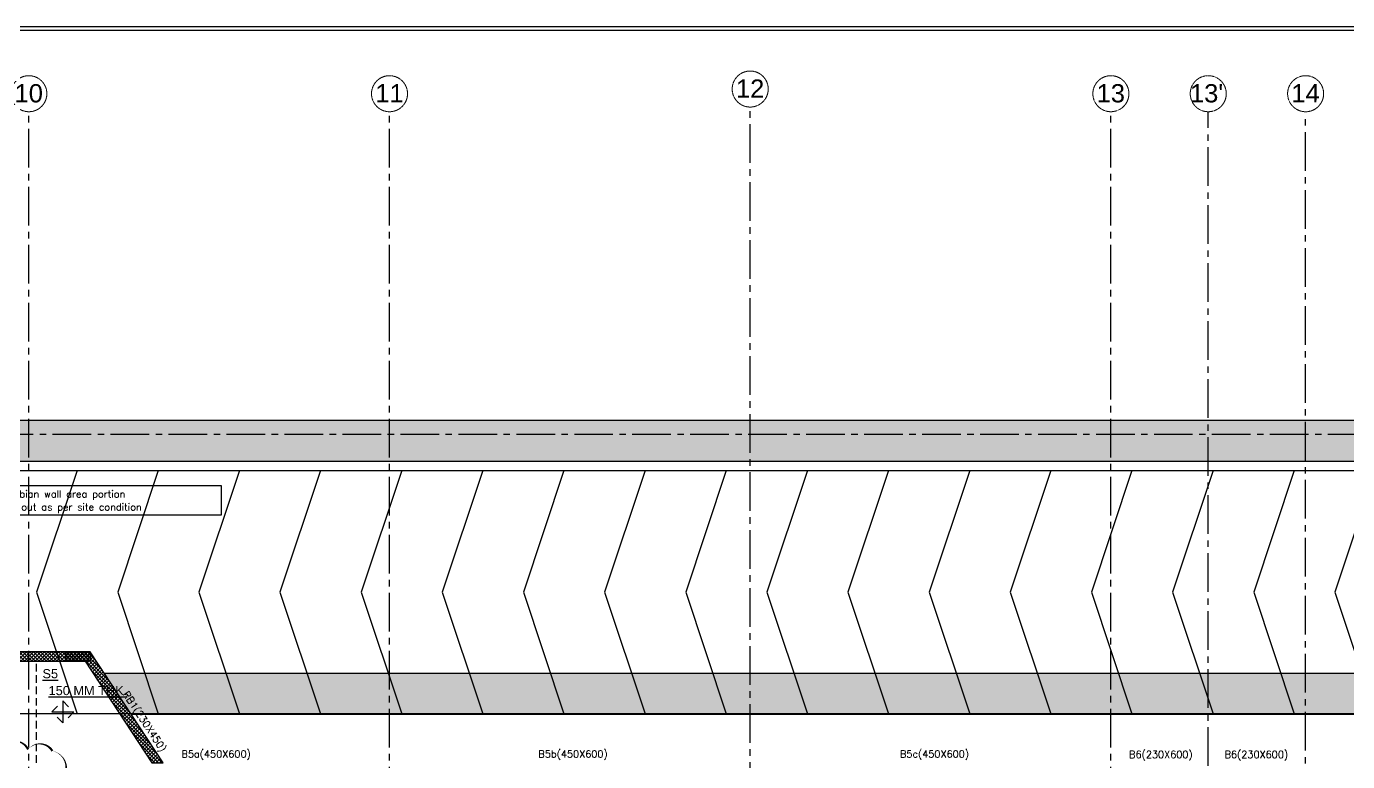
# Model space of a CAD drawing. Header units: millimetres. Extents: x 1921121 to 2008675, y -1544779 to -1482871.
# Drawn here: x 1956858 to 1989421, y -1500982 to -1482871 of the extents above; entities that cross this region are included whole.
import ezdxf

# ---------------------------------------------------------------- set-up
doc = ezdxf.new("R2010")
doc.units = ezdxf.units.MM
doc.header["$MEASUREMENT"] = 0
for name, pattern in [('1', [0]), ('ACAD_ISO02W100', [15, 12, -3]), ('CENTER2', [28.575, 19.05, -3.175, 3.175, -3.175]), ('HIDDEN', [0.375, 0.25, -0.125])]:
    doc.linetypes.add(name, pattern=pattern)
for name, color, linetype in [('BEAM NO', 7, '1'), ('BEAM-300X600', 4, 'Continuous'), ('Gabion Wall', 7, 'Continuous'), ('RAMP', 7, 'Continuous'), ('SLAB NO.', 4, 'Continuous'), ('STEEL', 1, 'Continuous'), ('STR.COLUMN', 1, 'Continuous')]:
    doc.layers.add(name, color=color, linetype=linetype)
for name, color, linetype, lineweight in [('BRICK WALL_MOFA', 8, 'Continuous', 30), ('CENTER_LINE', 8, 'CENTER2', 25), ('DIMENSION_MOFA', 62, 'HIDDEN', 15), ('GRID', 252, 'ACAD_ISO02W100', 9), ('S-B5-230X600', 120, 'HIDDEN', 25)]:
    doc.layers.add(name, color=color, linetype=linetype, lineweight=lineweight)
doc.styles.add('1-100', font='arial.ttf', dxfattribs={"height": 400})
doc.styles.add('DEEPAK', font='arial.ttf')
doc.styles.add('ROMANS', font='romans.shx')

# ---------------------------------------------------------------- blocks, each defined once
blk = doc.blocks.new('FIRST FLOOR COLUMNS')
at = {"layer": 'CENTER_LINE', "ltscale": 50}
for p, q in [((29335, -29628), (29335, 16038)), ((38225, -29628), (38225, 16038)), ((47115, -29513), (47115, 16153)), ((56005, -29628), (56005, 16038)), ((58405, -5793), (58405, 16038)), ((60805, -29706), (60805, 16013)), ((68022, 8085), (-4699, 8085))]:
    blk.add_line(p, q, dxfattribs=at)
at = {"layer": 'GRID', "ltscale": 0.3}
for centre in [(47115, 16597), (29335, 16482), (38225, 16482), (56005, 16482), (58405, 16482), (60805, 16482)]:
    blk.add_circle(centre, 444, dxfattribs=at)
at = {"layer": 'GRID', "ltscale": 0.3, "style": '1-100', "oblique": 0}
for s, p in [('10', (28983, 16268)), ('11', (37873, 16268)), ('12', (46763, 16383)), ('13', (55653, 16268)), ("13'", (57954, 16268)), ('14', (60453, 16268))]:
    blk.add_text(s, height=450, rotation=359.9447, dxfattribs=at).set_placement(p)
blk = doc.blocks.new('RAMP')
at = {"layer": 'RAMP', "color": 8}
blk.add_lwpolyline([(1949009, -1591899), (1991149, -1591899), (1991149, -1597898), (1949009, -1597898)], close=True, dxfattribs=at)
for points in [[(1953939, -1591898), (1952939, -1594898), (1953939, -1597898)], [(1955939, -1591898), (1954939, -1594898), (1955939, -1597898)], [(1957939, -1591898), (1956939, -1594898), (1957939, -1597898)], [(1959939, -1591898), (1958939, -1594898), (1959939, -1597898)], [(1961939, -1591898), (1960939, -1594898), (1961939, -1597898)], [(1963939, -1591898), (1962939, -1594898), (1963939, -1597898)], [(1965939, -1591898), (1964939, -1594898), (1965939, -1597898)], [(1967939, -1591898), (1966939, -1594898), (1967939, -1597898)], [(1969939, -1591898), (1968939, -1594898), (1969939, -1597898)], [(1971939, -1591898), (1970939, -1594898), (1971939, -1597898)], [(1973939, -1591898), (1972939, -1594898), (1973939, -1597898)], [(1975939, -1591898), (1974939, -1594898), (1975939, -1597898)], [(1977939, -1591898), (1976939, -1594898), (1977939, -1597898)], [(1979939, -1591898), (1978939, -1594898), (1979939, -1597898)], [(1981939, -1591898), (1980939, -1594898), (1981939, -1597898)], [(1983939, -1591898), (1982939, -1594898), (1983939, -1597898)], [(1985939, -1591899), (1984939, -1594899), (1985939, -1597898)]]:
    blk.add_lwpolyline(points, dxfattribs=at)
blk = doc.blocks.new('*U4')
at = {"layer": 'STEEL'}
for points in [[(707749, 28205), (707599, 28055), (708177, 28055), (708027, 27905)], [(707738, 27916), (707888, 27766), (707888, 28344), (708038, 28194)]]:
    blk.add_lwpolyline(points, dxfattribs=at)
blk = doc.blocks.new('ARCH COL')
at = {"layer": 'STR.COLUMN'}
h = blk.add_hatch(dxfattribs=at)
h.set_pattern_fill('ANSI37', color=8, scale=500)
h.set_pattern_definition([(45, (-1685803.77, 1176790.47), (-44.1941738, 44.1941738), []), (135, (-1685803.77, 1176790.47), (-44.1941738, -44.1941738), [])])
h.paths.add_polyline_path([(265446, 0), (263646, 2730), (258397, 2730), (258397, 7430), (258167, 7430), (258167, 2500), (263522, 2500), (265171, 0)])
at = {"layer": 'STR.COLUMN', "transparency": 33554687}
h = blk.add_hatch(dxfattribs=at)
h.set_pattern_fill('ANSI37', color=8, scale=500)
h.set_pattern_definition([(45, (-1689900.164, 1171002.454), (-44.1941738, 44.1941738), []), (135, (-1689900.164, 1171002.454), (-44.1941738, -44.1941738), [])])
h.paths.add_polyline_path([(263646, 2730), (263046, 2730), (263046, 2500), (263646, 2500)])
at = {"layer": 'STR.COLUMN', "color": 5}
for points in [[(265446, 0), (263646, 2730), (258397, 2730), (258397, 7430), (258167, 7430), (258167, 2500), (263522, 2500), (265171, 0)], [(263646, 2730), (263646, 2500), (263046, 2500), (263046, 2730)]]:
    blk.add_lwpolyline(points, close=True, dxfattribs=at)
blk = doc.blocks.new('zw$7C89')
at = {"layer": 'Gabion Wall'}
h = blk.add_hatch(dxfattribs=at)
h.set_pattern_fill('ANSI36', color=256, scale=1000)
h.set_pattern_definition([(45, (-1922817.54, 1392893.81), (66.291261, 243.067956), [312.5, -62.5, 0, -62.5])])
h.paths.add_polyline_path([(67850, 345), (25480, 345), (25480, -655), (67850, -655)])
blk.add_lwpolyline([(67850, 345), (25480, 345), (25480, -655), (67850, -655)], close=True, dxfattribs=at)
blk = doc.blocks.new('A$C02ad8bd7')
at = {"layer": 'BEAM NO', "ltscale": 500, "style": 'ROMANS'}
for s, rotation, p in [('Retaining wall and gabian wall area portion', 360, (26301, 13652)), ('dowells shall be kept out as per site condition', 360, (26301, 13330)), ('RB1(230X450)', 303.3985, (31413, 8809)), ('B5a(450X600)', 360, (32867, 7250, 0)), ('B5b(450X600)', 360, (41665, 7250, 0)), ('B5c(450X600)', 360, (50578, 7250, 0)), ('B6(230X600)', 360, (56224, 7235, 0)), ('B6(230X600)', 360, (58577, 7235, 0))]:
    blk.add_text(s, height=175, rotation=rotation, dxfattribs=at).set_placement(p)

msp = doc.modelspace()

# ---------------------------------------------------------------- hatches: boundary and pattern name
at = {"layer": 'Gabion Wall', "transparency": 33554559}
h = msp.add_hatch(dxfattribs=at)
h.set_pattern_fill('ANSI36', color=8, scale=1000)
h.set_pattern_definition([(45, (4879.53, -101261.54), (66.291261, 243.067956), [312.5, -62.5, 0, -62.5])])
h.paths.add_polyline_path([(1995317.1, -1498810.3), (1958775.4, -1498810.3), (1959434.7, -1499810.3), (1995317.1, -1499810.3)])

# ---------------------------------------------------------------- linework, layer by layer
at = {"lineweight": -3}
for points in [[(2008675.1, -1482871.1), (2008675.1, -1544778.6), (1921120.6, -1544778.6), (1921120.6, -1482871.1)], [(2008580.9, -1544684.3), (1921214.9, -1544684.3), (1921214.9, -1482965.4), (2008580.9, -1482965.4)]]:
    msp.add_lwpolyline(points, close=True, dxfattribs=at)
at = {"layer": 'BEAM-300X600', "linetype": 'HIDDEN', "ltscale": 750}
msp.add_line((1957102.1, -1501010.3), (1957102.1, -1498510.3), dxfattribs=at)
at = {"layer": 'BRICK WALL_MOFA', "color": 251}
msp.add_lwpolyline([(1953874.4, -1494178), (1961661, -1494178), (1961661, -1494908.5), (1953874.4, -1494908.5)], close=True, dxfattribs=at)
at = {"layer": 'BRICK WALL_MOFA', "color": 1}
msp.add_lwpolyline([(1956300.1, -1500590.3, 0, 56, -0.5205671), (1956898.8, -1500683.8, 0, 56, -0.5205671), (1956898.8, -1500683.8, 0, 56, -0.5205671), (1957497.4, -1500721.2, 0, 56, -0.5205671), (1957497.4, -1500721.2, 0, 56, -0.5205671), (1957778, -1501356.7, 0, 56, -0.5205671)], format="xyseb", dxfattribs=at)
at = {"layer": 'Gabion Wall'}
for points in [[(1953177.1, -1493810.3), (1995317.1, -1493810.3), (1995317.1, -1499810.3), (1959434.2, -1499809.5), (1958425.9, -1498280.3), (1953177.1, -1498280.3)], [(1995317, -1498810.3), (1958775.4, -1498810.3), (1959434.7, -1499810.3), (1995317, -1499810.3)]]:
    msp.add_lwpolyline(points, close=True, dxfattribs=at)

# ---------------------------------------------------------------- block references
at = {"layer": 'BRICK WALL_MOFA', "color": 251}
msp.add_blockref('A$C02ad8bd7', (1927812.1, -1508130.3), dxfattribs=at)
at = {"layer": 'DIMENSION_MOFA'}
msp.add_blockref('zw$7C89', (1927665.2, -1492925.3), dxfattribs=at)
at = {"layer": 'GRID'}
msp.add_blockref('FIRST FLOOR COLUMNS', (1927582.1, -1501010.3), dxfattribs=at)
at = {"layer": 'RAMP'}
msp.add_blockref('RAMP', (4167.8, 98088.2), dxfattribs=at)
at = {"layer": 'S-B5-230X600', "xscale": 0.9375000000000001, "yscale": 0.9375000000000001, "zscale": 0.9375000000000001, "rotation": 269.9999999999999}
msp.add_blockref('*U4', (1931451.8, -836115.3), dxfattribs=at)
at = {"layer": 'STR.COLUMN'}
msp.add_blockref('ARCH COL', (1694779.7, -1501010.3), dxfattribs=at)

# ---------------------------------------------------------------- texts
at = {"layer": 'SLAB NO.', "color": 6, "style": 'DEEPAK'}
for s, p in [('%%US5', (1957253, -1498928.9)), ('%%U150 MM THK.', (1957404.3, -1499345.4))]:
    msp.add_text(s, height=225, dxfattribs=at).set_placement(p)

doc.saveas('drawing.dxf')
